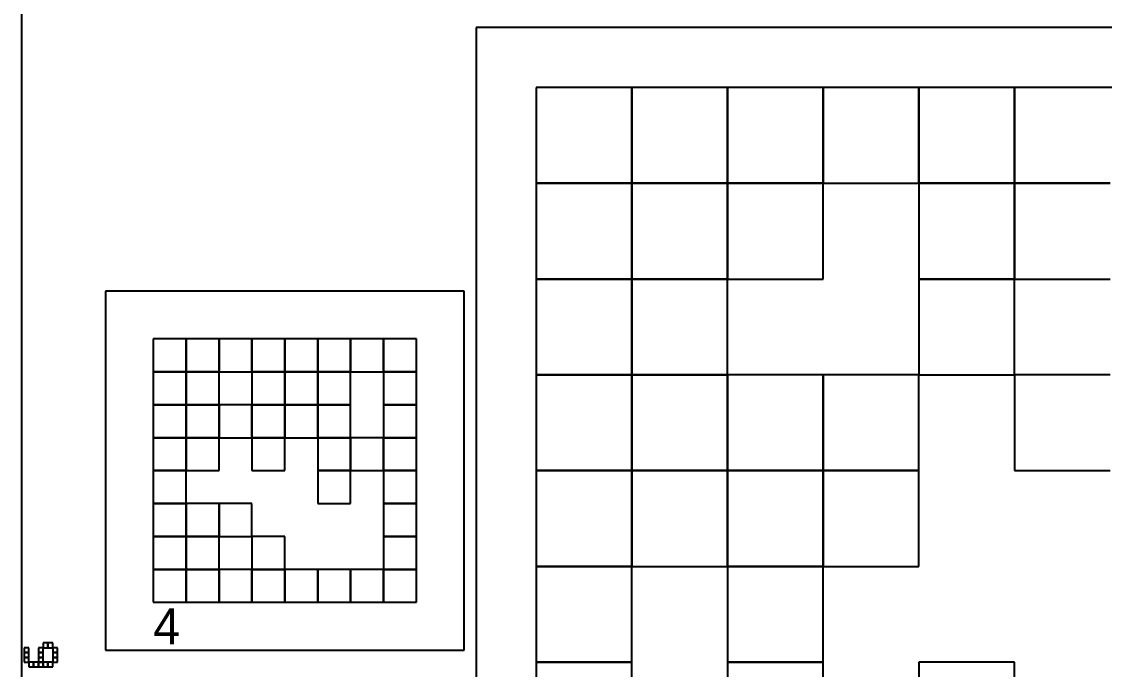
# Model space of a CAD drawing. Extents: x 0 to 150, y -8 to 159.
# Drawn here: x 0 to 90.5, y 58.4 to 112.5 of the extents above; entities that cross this region are included whole.
import ezdxf

# ---------------------------------------------------------------- set-up
doc = ezdxf.new("R2010")
doc.units = 0
for name, color, linetype in [('BLACK_POCKET', 7, 'CONTINUOUS'), ('BOARD_TEXT', 2, 'CONTINUOUS'), ('CUT', 1, 'CONTINUOUS'), ('LABEL', 3, 'CONTINUOUS'), ('QUIET_ZONE', 4, 'CONTINUOUS'), ('TAG_BOUNDARY', 8, 'CONTINUOUS')]:
    doc.layers.add(name, color=color, linetype=linetype)

msp = doc.modelspace()

# ---------------------------------------------------------------- linework, layer by layer
at = {"layer": 'BLACK_POCKET'}
for p, q in [((51, 107), (43, 107)), ((43, 107), (43, 99)), ((51, 99), (51, 107)), ((59, 107), (51, 107)), ((51, 107), (51, 99)), ((59, 99), (59, 107)), ((67, 107), (59, 107)), ((59, 107), (59, 99)), ((67, 99), (67, 107)), ((75, 107), (67, 107)), ((67, 107), (67, 99)), ((75, 99), (75, 107)), ((83, 107), (75, 107)), ((75, 107), (75, 99)), ((83, 99), (83, 107)), ((91, 107), (83, 107)), ((83, 107), (83, 99)), ((43, 99), (51, 99)), ((51, 99), (43, 99)), ((43, 99), (43, 91)), ((51, 99), (59, 99)), ((51, 91), (51, 99)), ((59, 99), (51, 99)), ((51, 99), (51, 91)), ((59, 99), (67, 99)), ((59, 91), (59, 99)), ((67, 99), (59, 99)), ((59, 99), (59, 91)), ((67, 99), (75, 99)), ((67, 91), (67, 99)), ((75, 99), (83, 99)), ((83, 99), (75, 99)), ((75, 99), (75, 91)), ((83, 99), (91, 99)), ((83, 91), (83, 99)), ((91, 99), (83, 99)), ((83, 99), (83, 91)), ((43, 91), (51, 91)), ((51, 91), (43, 91)), ((43, 91), (43, 83)), ((51, 91), (59, 91)), ((51, 83), (51, 91)), ((59, 91), (51, 91)), ((51, 91), (51, 83)), ((59, 91), (67, 91)), ((59, 83), (59, 91)), ((75, 91), (83, 91)), ((83, 91), (75, 91)), ((75, 91), (75, 83)), ((83, 91), (91, 91)), ((83, 83), (83, 91)), ((13.75, 86), (11, 86)), ((11, 86), (11, 83.25)), ((13.75, 83.25), (13.75, 86)), ((16.5, 86), (13.75, 86)), ((13.75, 86), (13.75, 83.25)), ((16.5, 83.25), (16.5, 86)), ((19.25, 86), (16.5, 86)), ((16.5, 86), (16.5, 83.25)), ((19.25, 83.25), (19.25, 86)), ((22, 86), (19.25, 86)), ((19.25, 86), (19.25, 83.25)), ((22, 83.25), (22, 86)), ((24.75, 86), (22, 86)), ((22, 86), (22, 83.25)), ((24.75, 83.25), (24.75, 86)), ((27.5, 86), (24.75, 86)), ((24.75, 86), (24.75, 83.25)), ((27.5, 83.25), (27.5, 86)), ((30.25, 86), (27.5, 86)), ((27.5, 86), (27.5, 83.25)), ((30.25, 83.25), (30.25, 86)), ((33, 86), (30.25, 86)), ((30.25, 86), (30.25, 83.25)), ((33, 83.25), (33, 86)), ((11, 83.25), (13.75, 83.25)), ((13.75, 83.25), (11, 83.25)), ((11, 83.25), (11, 80.5)), ((13.75, 83.25), (16.5, 83.25)), ((13.75, 80.5), (13.75, 83.25)), ((16.5, 83.25), (13.75, 83.25)), ((13.75, 83.25), (13.75, 80.5)), ((16.5, 83.25), (19.25, 83.25)), ((16.5, 80.5), (16.5, 83.25)), ((19.25, 83.25), (22, 83.25)), ((22, 83.25), (19.25, 83.25)), ((19.25, 83.25), (19.25, 80.5)), ((22, 83.25), (24.75, 83.25)), ((22, 80.5), (22, 83.25)), ((24.75, 83.25), (22, 83.25)), ((22, 83.25), (22, 80.5)), ((24.75, 83.25), (27.5, 83.25)), ((24.75, 80.5), (24.75, 83.25)), ((27.5, 83.25), (24.75, 83.25)), ((24.75, 83.25), (24.75, 80.5)), ((27.5, 83.25), (30.25, 83.25)), ((27.5, 80.5), (27.5, 83.25)), ((30.25, 83.25), (33, 83.25)), ((33, 83.25), (30.25, 83.25)), ((30.25, 83.25), (30.25, 80.5)), ((33, 80.5), (33, 83.25)), ((43, 83), (51, 83)), ((51, 83), (43, 83)), ((43, 83), (43, 75)), ((51, 83), (59, 83)), ((51, 75), (51, 83)), ((59, 83), (51, 83)), ((51, 83), (51, 75)), ((59, 75), (59, 83)), ((67, 83), (59, 83)), ((59, 83), (59, 75)), ((67, 75), (67, 83)), ((75, 83), (67, 83)), ((67, 83), (67, 75)), ((75, 83), (83, 83)), ((75, 75), (75, 83)), ((91, 83), (83, 83)), ((83, 83), (83, 75)), ((11, 80.5), (13.75, 80.5)), ((13.75, 80.5), (11, 80.5)), ((11, 80.5), (11, 77.75)), ((13.75, 80.5), (16.5, 80.5)), ((13.75, 77.75), (13.75, 80.5)), ((16.5, 80.5), (13.75, 80.5)), ((13.75, 80.5), (13.75, 77.75)), ((16.5, 77.75), (16.5, 80.5)), ((19.25, 80.5), (16.5, 80.5)), ((16.5, 80.5), (16.5, 77.75)), ((19.25, 80.5), (22, 80.5)), ((19.25, 77.75), (19.25, 80.5)), ((22, 80.5), (19.25, 80.5)), ((19.25, 80.5), (19.25, 77.75)), ((22, 80.5), (24.75, 80.5)), ((22, 77.75), (22, 80.5)), ((24.75, 80.5), (22, 80.5)), ((22, 80.5), (22, 77.75)), ((24.75, 80.5), (27.5, 80.5)), ((24.75, 77.75), (24.75, 80.5)), ((27.5, 80.5), (24.75, 80.5)), ((24.75, 80.5), (24.75, 77.75)), ((27.5, 77.75), (27.5, 80.5)), ((30.25, 80.5), (33, 80.5)), ((33, 80.5), (30.25, 80.5)), ((30.25, 80.5), (30.25, 77.75)), ((33, 77.75), (33, 80.5)), ((11, 77.75), (13.75, 77.75)), ((13.75, 77.75), (11, 77.75)), ((11, 77.75), (11, 75)), ((13.75, 77.75), (16.5, 77.75)), ((13.75, 75), (13.75, 77.75)), ((16.5, 77.75), (13.75, 77.75)), ((13.75, 77.75), (13.75, 75)), ((16.5, 77.75), (19.25, 77.75)), ((16.5, 75), (16.5, 77.75)), ((19.25, 77.75), (22, 77.75)), ((22, 77.75), (19.25, 77.75)), ((19.25, 77.75), (19.25, 75)), ((22, 77.75), (24.75, 77.75)), ((22, 75), (22, 77.75)), ((24.75, 77.75), (27.5, 77.75)), ((27.5, 77.75), (24.75, 77.75)), ((24.75, 77.75), (24.75, 75)), ((27.5, 75), (27.5, 77.75)), ((30.25, 77.75), (27.5, 77.75)), ((27.5, 77.75), (27.5, 75)), ((30.25, 77.75), (33, 77.75)), ((30.25, 75), (30.25, 77.75)), ((33, 77.75), (30.25, 77.75)), ((30.25, 77.75), (30.25, 75)), ((33, 75), (33, 77.75)), ((11, 75), (13.75, 75)), ((13.75, 75), (11, 75)), ((11, 75), (11, 72.25)), ((13.75, 75), (16.5, 75)), ((13.75, 72.25), (13.75, 75)), ((19.25, 75), (22, 75)), ((24.75, 75), (27.5, 75)), ((27.5, 75), (24.75, 75)), ((24.75, 75), (24.75, 72.25)), ((27.5, 75), (30.25, 75)), ((27.5, 72.25), (27.5, 75)), ((30.25, 75), (33, 75)), ((33, 75), (30.25, 75)), ((30.25, 75), (30.25, 72.25)), ((33, 72.25), (33, 75)), ((43, 75), (51, 75)), ((51, 75), (43, 75)), ((43, 75), (43, 67)), ((51, 75), (59, 75)), ((51, 67), (51, 75)), ((59, 75), (51, 75)), ((51, 75), (51, 67)), ((59, 75), (67, 75)), ((59, 67), (59, 75)), ((67, 75), (59, 75)), ((59, 75), (59, 67)), ((67, 75), (75, 75)), ((67, 67), (67, 75)), ((75, 75), (67, 75)), ((67, 75), (67, 67)), ((75, 67), (75, 75)), ((83, 75), (91, 75)), ((11, 72.25), (13.75, 72.25)), ((13.75, 72.25), (11, 72.25)), ((11, 72.25), (11, 69.5)), ((13.75, 69.5), (13.75, 72.25)), ((16.5, 72.25), (13.75, 72.25)), ((13.75, 72.25), (13.75, 69.5)), ((16.5, 69.5), (16.5, 72.25)), ((19.25, 72.25), (16.5, 72.25)), ((16.5, 72.25), (16.5, 69.5)), ((19.25, 69.5), (19.25, 72.25)), ((24.75, 72.25), (27.5, 72.25)), ((30.25, 72.25), (33, 72.25)), ((33, 72.25), (30.25, 72.25)), ((30.25, 72.25), (30.25, 69.5)), ((33, 69.5), (33, 72.25)), ((11, 69.5), (13.75, 69.5)), ((13.75, 69.5), (11, 69.5)), ((11, 69.5), (11, 66.75)), ((13.75, 69.5), (16.5, 69.5)), ((13.75, 66.75), (13.75, 69.5)), ((16.5, 69.5), (13.75, 69.5)), ((13.75, 69.5), (13.75, 66.75)), ((16.5, 69.5), (19.25, 69.5)), ((16.5, 66.75), (16.5, 69.5)), ((22, 69.5), (19.25, 69.5)), ((19.25, 69.5), (19.25, 66.75)), ((22, 66.75), (22, 69.5)), ((30.25, 69.5), (33, 69.5)), ((33, 69.5), (30.25, 69.5)), ((30.25, 69.5), (30.25, 66.75)), ((33, 66.75), (33, 69.5)), ((43, 67), (51, 67)), ((51, 67), (43, 67)), ((43, 67), (43, 59)), ((51, 67), (59, 67)), ((51, 59), (51, 67)), ((59, 67), (67, 67)), ((67, 67), (59, 67)), ((59, 67), (59, 59)), ((67, 67), (75, 67)), ((67, 59), (67, 67)), ((11, 66.75), (13.75, 66.75)), ((13.75, 66.75), (11, 66.75)), ((11, 66.75), (11, 64)), ((13.75, 66.75), (16.5, 66.75)), ((13.75, 64), (13.75, 66.75)), ((16.5, 66.75), (13.75, 66.75)), ((13.75, 66.75), (13.75, 64)), ((16.5, 64), (16.5, 66.75)), ((19.25, 66.75), (16.5, 66.75)), ((16.5, 66.75), (16.5, 64)), ((19.25, 66.75), (22, 66.75)), ((19.25, 64), (19.25, 66.75)), ((22, 66.75), (19.25, 66.75)), ((19.25, 66.75), (19.25, 64)), ((22, 64), (22, 66.75)), ((24.75, 66.75), (22, 66.75)), ((22, 66.75), (22, 64)), ((24.75, 64), (24.75, 66.75)), ((27.5, 66.75), (24.75, 66.75)), ((24.75, 66.75), (24.75, 64)), ((27.5, 64), (27.5, 66.75)), ((30.25, 66.75), (27.5, 66.75)), ((27.5, 66.75), (27.5, 64)), ((30.25, 66.75), (33, 66.75)), ((30.25, 64), (30.25, 66.75)), ((33, 66.75), (30.25, 66.75)), ((30.25, 66.75), (30.25, 64)), ((33, 64), (33, 66.75)), ((11, 64), (13.75, 64)), ((13.75, 64), (16.5, 64)), ((16.5, 64), (19.25, 64)), ((19.25, 64), (22, 64)), ((22, 64), (24.75, 64)), ((24.75, 64), (27.5, 64)), ((27.5, 64), (30.25, 64)), ((30.25, 64), (33, 64)), ((43, 59), (51, 59)), ((51, 59), (43, 59)), ((43, 59), (43, 51)), ((51, 51), (51, 59)), ((59, 59), (67, 59)), ((67, 59), (59, 59)), ((59, 59), (59, 51)), ((67, 51), (67, 59)), ((83, 59), (75, 59)), ((75, 59), (75, 51)), ((83, 51), (83, 59))]:
    msp.add_line(p, q, dxfattribs=at)
at = {"layer": 'BOARD_TEXT'}
for p, q in [((0.6, 60.2), (0.2, 60.2)), ((0.2, 60.2), (0.2, 59.8)), ((0.6, 59.8), (0.2, 59.8)), ((0.2, 59.8), (0.2, 59.4)), ((0.2, 59.8), (0.6, 59.8)), ((0.6, 59.8), (0.6, 60.2)), ((0.6, 59.4), (0.6, 59.8)), ((1.8, 60.2), (1.4, 60.2)), ((1.4, 60.2), (1.4, 59.8)), ((1.8, 59.8), (1.4, 59.8)), ((1.4, 59.8), (1.4, 59.4)), ((1.4, 59.8), (1.8, 59.8)), ((2.2, 60.6), (1.8, 60.6)), ((1.8, 60.6), (1.8, 60.2)), ((1.8, 59.8), (1.8, 60.2)), ((1.8, 60.2), (2.2, 60.2)), ((1.8, 59.4), (1.8, 59.8)), ((2.2, 60.2), (2.2, 60.6)), ((2.6, 60.6), (2.2, 60.6)), ((2.2, 60.6), (2.2, 60.2)), ((2.2, 60.2), (2.6, 60.2)), ((2.6, 60.2), (2.6, 60.6)), ((3, 60.2), (2.6, 60.2)), ((2.6, 60.2), (2.6, 59.8)), ((3, 59.8), (2.6, 59.8)), ((2.6, 59.8), (2.6, 59.4)), ((2.6, 59.8), (3, 59.8)), ((3, 59.8), (3, 60.2)), ((3, 59.4), (3, 59.8)), ((0.6, 59.4), (0.2, 59.4)), ((0.2, 59.4), (0.2, 59)), ((0.2, 59.4), (0.6, 59.4)), ((0.2, 59), (0.6, 59)), ((0.6, 59), (0.6, 59.4)), ((1, 59), (0.6, 59)), ((0.6, 59), (0.6, 58.6)), ((1, 58.6), (1, 59)), ((1.4, 59), (1, 59)), ((1, 59), (1, 58.6)), ((1.8, 59.4), (1.4, 59.4)), ((1.4, 59.4), (1.4, 59)), ((1.4, 59.4), (1.8, 59.4)), ((1.4, 58.6), (1.4, 59)), ((1.8, 59), (1.4, 59)), ((1.4, 59), (1.4, 58.6)), ((1.4, 59), (1.8, 59)), ((1.8, 59), (1.8, 59.4)), ((1.8, 58.6), (1.8, 59)), ((2.2, 59), (1.8, 59)), ((1.8, 59), (1.8, 58.6)), ((2.2, 58.6), (2.2, 59)), ((2.6, 59), (2.2, 59)), ((2.2, 59), (2.2, 58.6)), ((3, 59.4), (2.6, 59.4)), ((2.6, 59.4), (2.6, 59)), ((2.6, 59.4), (3, 59.4)), ((2.6, 58.6), (2.6, 59)), ((2.6, 59), (3, 59)), ((3, 59), (3, 59.4)), ((0.6, 58.6), (1, 58.6)), ((1, 58.6), (1.4, 58.6)), ((1.4, 58.6), (1.8, 58.6)), ((1.8, 58.6), (2.2, 58.6)), ((2.2, 58.6), (2.6, 58.6))]:
    msp.add_line(p, q, dxfattribs=at)
at = {"layer": 'CUT'}
msp.add_line((0, 150), (0, 0), dxfattribs=at)
at = {"layer": 'QUIET_ZONE'}
for p, q in [((112, 112), (38, 112)), ((38, 112), (38, 38)), ((37, 90), (7, 90)), ((7, 90), (7, 60)), ((37, 60), (37, 90)), ((7, 60), (37, 60))]:
    msp.add_line(p, q, dxfattribs=at)
at = {"layer": 'TAG_BOUNDARY'}
for p, q in [((107, 107), (43, 107)), ((43, 107), (43, 43)), ((33, 86), (11, 86)), ((11, 86), (11, 64)), ((33, 64), (33, 86)), ((11, 64), (33, 64))]:
    msp.add_line(p, q, dxfattribs=at)

# ---------------------------------------------------------------- texts
at = {"layer": 'LABEL'}
msp.add_text('4', height=3, dxfattribs=at).set_placement((11, 60.5))

doc.saveas('drawing.dxf')
